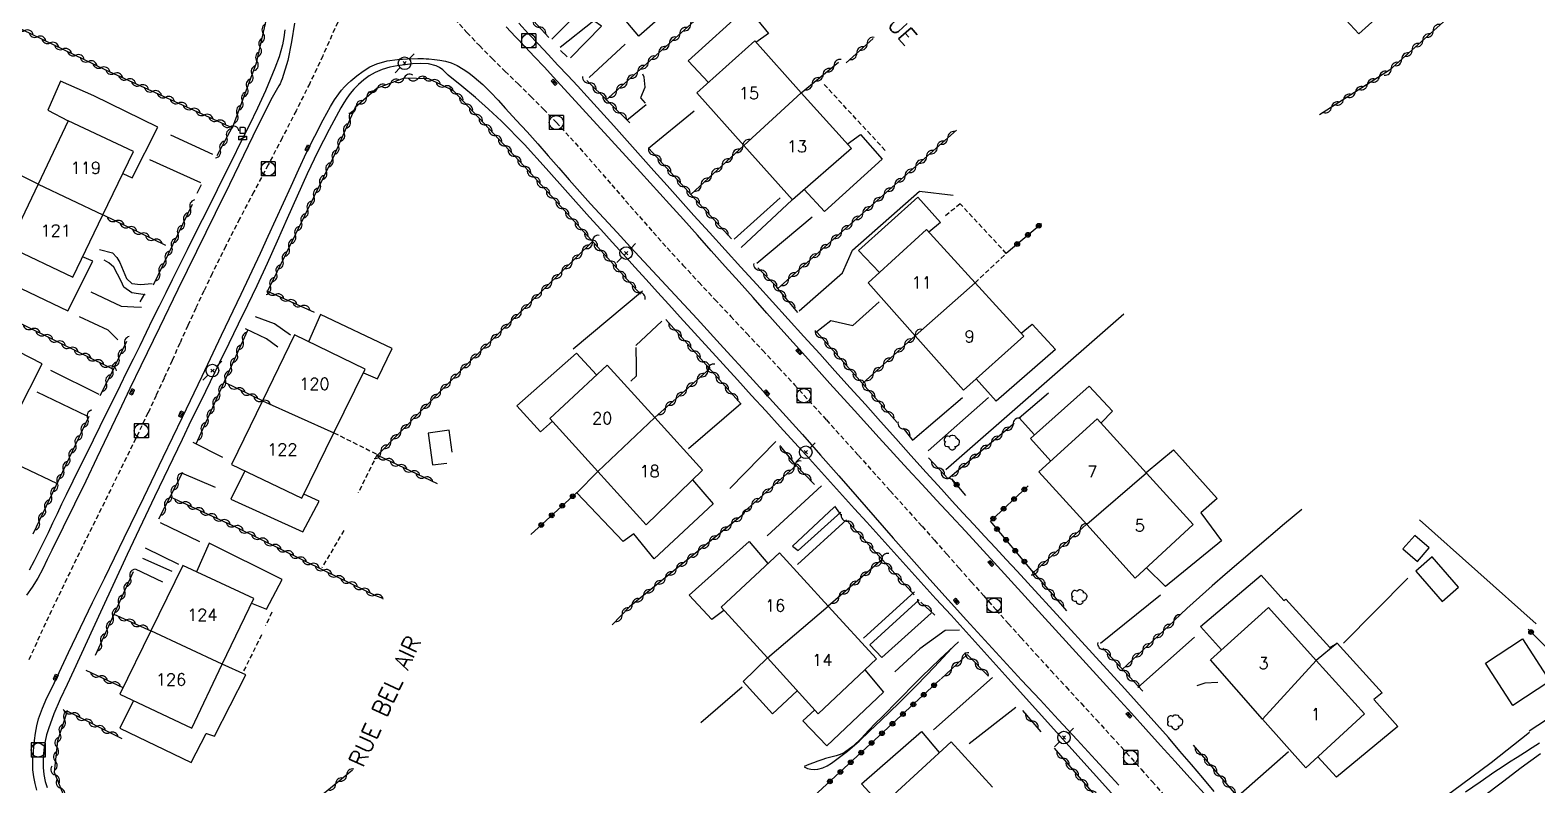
# Model space of a CAD drawing. Header units: millimetres. Extents: x 137000 to 138002, y 152999 to 154002.
# Drawn here: x 137345.2 to 137504.5, y 153716.9 to 153796.7 of the extents above; entities that cross this region are included whole.
import ezdxf
from ezdxf.enums import TextEntityAlignment as Align

# ---------------------------------------------------------------- set-up
doc = ezdxf.new("R2010")
doc.units = ezdxf.units.MM
doc.linetypes.add('DASHED', pattern=[0.75, 0.5, -0.25])
doc.layers.get('0').update_dxf_attribs({"linetype": 'CONTINUOUS'})
for name, color, linetype in [('W0001', 6, 'DASHED'), ('W0008', 7, 'CONTINUOUS'), ('W0014', 7, 'CONTINUOUS'), ('W0017', 7, 'CONTINUOUS'), ('W0101', 7, 'CONTINUOUS'), ('W0104', 1, 'CONTINUOUS'), ('W0112', 1, 'DASHED'), ('W0211', 2, 'CONTINUOUS'), ('W0214', 2, 'CONTINUOUS'), ('W0300', 7, 'CONTINUOUS'), ('W0310', 3, 'CONTINUOUS'), ('W0323', 7, 'CONTINUOUS'), ('W0401', 7, 'CONTINUOUS'), ('W0420', 7, 'CONTINUOUS'), ('W0438', 7, 'CONTINUOUS'), ('W0473', 7, 'CONTINUOUS'), ('W0989', 7, 'CONTINUOUS'), ('W0991', 7, 'CONTINUOUS'), ('W1102', 7, 'CONTINUOUS')]:
    doc.layers.add(name, color=color, linetype=linetype)
doc.styles.get("Standard").update_dxf_attribs({"font": 'romans.shx', "width": 0.85})

# ---------------------------------------------------------------- blocks, each defined once
blk = doc.blocks.new('T300')
for p, q in [((-0.8, 0.51), (-0.86, 0.34)), ((-0.86, 0.34), (-0.86, 0.17)), ((-0.86, 0.17), (-0.74, 0.06)), ((-0.69, 0.63), (-0.8, 0.51)), ((-0.8, -0.06), (-0.74, 0.06)), ((-0.74, 0.06), (-0.69, 0.11)), ((-0.57, 0.69), (-0.69, 0.63)), ((-0.46, 0.69), (-0.57, 0.69)), ((-0.29, 0.63), (-0.46, 0.69)), ((-0.29, 0.63), (-0.17, 0.74)), ((-0.23, 0.57), (-0.29, 0.63)), ((-0.17, 0.74), (-0.06, 0.8)), ((-0.06, 0.8), (0.06, 0.8)), ((0.06, 0.8), (0.23, 0.74)), ((0.23, 0.74), (0.34, 0.63)), ((0.34, 0.63), (0.4, 0.51)), ((0.46, 0.46), (0.34, 0.46)), ((0.4, 0.51), (0.4, 0.46)), ((0.57, 0.4), (0.46, 0.46)), ((0.57, 0.4), (0.69, 0.29)), ((0.69, 0.29), (0.74, 0.17)), ((0.74, 0.06), (0.69, -0.17)), ((0.74, 0.17), (0.74, 0.06)), ((-0.8, -0.17), (-0.8, -0.06)), ((-0.8, -0.23), (-0.8, -0.17)), ((-0.74, -0.34), (-0.8, -0.23)), ((-0.69, -0.4), (-0.74, -0.34)), ((-0.51, -0.46), (-0.69, -0.4)), ((-0.4, -0.46), (-0.51, -0.46)), ((-0.4, -0.46), (-0.34, -0.46)), ((-0.34, -0.46), (-0.34, -0.4)), ((-0.34, -0.51), (-0.34, -0.46)), ((-0.29, -0.63), (-0.34, -0.51)), ((-0.17, -0.74), (-0.29, -0.63)), ((-0.06, -0.8), (-0.17, -0.74)), ((0.06, -0.8), (-0.06, -0.8)), ((0.17, -0.74), (0.06, -0.8)), ((0.23, -0.69), (0.17, -0.74)), ((0.29, -0.46), (0.23, -0.46)), ((0.29, -0.63), (0.23, -0.69)), ((0.46, -0.4), (0.29, -0.46)), ((0.34, -0.51), (0.29, -0.63)), ((0.34, -0.51), (0.34, -0.46)), ((0.57, -0.34), (0.46, -0.4)), ((0.63, -0.29), (0.57, -0.34)), ((0.69, -0.17), (0.63, -0.29))]:
    blk.add_line(p, q)
blk = doc.blocks.new('T473')
for p, q in [((-0.166667, 0.166667), (0.166667, -0.166667)), ((-0.166667, -0.166667), (0.166667, 0.166667)), ((0.500001, 0.500001), (1.000002, 1.000002)), ((-1.000002, -1.000002), (-0.500001, -0.500001))]:
    blk.add_line(p, q)
blk.add_ellipse((0, 0), major_axis=(0.471405, 0.471405), ratio=1, start_param=5.4977871438, end_param=11.780972451)
blk = doc.blocks.new('T401')
for p, q in [((-0.3, 0.3), (0, 0.3)), ((-0.3, -0.25), (-0.3, 0.3)), ((-0.3, 0.15), (0, 0.15)), ((-0.3, 0), (0, 0)), ((0, 0.3), (0, -0.25)), ((-0.3, -0.15), (0, -0.15)), ((-0.3, -0.25), (-0.3, -0.3)), ((-0.3, -0.3), (0, -0.3)), ((0, -0.3), (0, -0.25))]:
    blk.add_line(p, q)
blk = doc.blocks.new('T420')
for p, q in [((0.75, 0.75), (-0.75, 0.75)), ((-0.75, 0.75), (-0.75, -0.75)), ((0.75, 0.75), (0.75, -0.75)), ((0.75, -0.75), (-0.75, -0.75))]:
    blk.add_line(p, q)
blk.add_ellipse((0, 0), major_axis=(-0.53, 0.53), ratio=1, start_param=3.926991, end_param=10.210176)
blk = doc.blocks.new('T438')
for p, q in [((-0.4, 0.2), (0.4, 0.2)), ((-0.4, -0.2), (-0.4, 0.2)), ((0.15, 1.1), (-0.3, 1.1)), ((-0.3, 1.1), (-0.3, 0.5)), ((-0.3, 0.5), (0.15, 0.5)), ((0.3, 0.65), (0.3, 0.95)), ((0.4, 0.2), (0.4, -0.2))]:
    blk.add_line(p, q)
at = {"flags": 128}
for points in [[(-0.4, -0.2), (0.4, 0.2)], [(0.4, -0.2), (-0.4, -0.2)]]:
    blk.add_lwpolyline(points, dxfattribs=at)
for centre, major_axis, start_param, end_param in [((0.15, 0.95), (0.106, -0.106), 0.785398, 2.356194), ((0.15, 0.65), (0.106, 0.106), 3.926991, 5.497787)]:
    blk.add_ellipse(centre, major_axis=major_axis, ratio=1, start_param=start_param, end_param=end_param)
blk = doc.blocks.new('t310o')
at = {"color": 0, "linetype": 'Continuous'}
for centre, start, end in [((-0.5, 0.38), 216.8699, 323.1304), ((0.5, -0.37), 36.8699, 143.1303)]:
    blk.add_arc(centre, 0.625, start, end, dxfattribs=at)
blk = doc.blocks.new('t323o')
at = {"color": 0, "linetype": 'Continuous'}
for radius in [0.25, 0.15]:
    blk.add_circle((0, 0), radius, dxfattribs=at)

msp = doc.modelspace()

# ---------------------------------------------------------------- linework, layer by layer
at = {"layer": 'W0001'}
for points in [[(137377.71, 153797.57), (137376.12, 153794.02), (137374.75, 153791.1), (137373.31, 153788.21), (137371.84, 153785.34), (137370.34, 153782.48), (137368.83, 153779.63), (137367.33, 153776.77), (137365.86, 153773.9), (137364.43, 153771), (137363.56, 153769.17), (137362.7, 153767.33), (137361.86, 153765.49), (137361.02, 153763.64), (137360.19, 153761.79), (137359.35, 153759.95), (137358.5, 153758.1), (137357.64, 153756.27), (137356.35, 153753.56), (137355.03, 153750.87), (137353.71, 153748.18), (137352.38, 153745.49), (137351.05, 153742.81), (137349.73, 153740.12), (137348.42, 153737.42), (137347.14, 153734.71), (137345.04, 153730.18)], [(137390.09, 153797.91), (137391.36, 153796.48), (137392.68, 153795.09), (137394.03, 153793.73), (137395.39, 153792.39), (137396.77, 153791.06), (137398.13, 153789.73), (137399.48, 153788.37), (137400.8, 153786.99), (137402.3, 153785.36), (137403.78, 153783.7), (137405.24, 153782.04), (137406.69, 153780.37), (137408.14, 153778.69), (137409.6, 153777.02), (137411.06, 153775.36), (137412.54, 153773.71), (137414.21, 153771.89), (137415.88, 153770.08), (137417.57, 153768.27), (137419.26, 153766.47), (137420.95, 153764.67), (137422.64, 153762.87), (137424.32, 153761.06), (137425.99, 153759.25), (137429.38, 153755.52), (137432.75, 153751.78), (137436.12, 153748.03), (137439.48, 153744.28), (137440.79, 153742.81), (137442.09, 153741.34), (137443.4, 153739.87), (137444.7, 153738.39), (137446.01, 153736.92), (137447.31, 153735.45), (137448.62, 153733.98), (137449.94, 153732.52), (137451.52, 153730.77), (137453.11, 153729.03), (137454.71, 153727.3), (137456.3, 153725.57), (137457.9, 153723.84), (137459.49, 153722.1), (137461.08, 153720.36), (137462.65, 153718.61), (137463.8, 153717.31), (137464.94, 153716)]]:
    msp.add_lwpolyline(points, dxfattribs=at)
at = {"layer": 'W0008'}
for points in [[(137373.12, 153797.47), (137372.83, 153795.48), (137372.42, 153793.52), (137371.83, 153791.59), (137371.73, 153791.33), (137371.61, 153791.07), (137371.48, 153790.83), (137371.34, 153790.58), (137371.2, 153790.34), (137371.05, 153790.11), (137370.91, 153789.86), (137370.78, 153789.62), (137369.24, 153786.56), (137367.74, 153783.49), (137366.25, 153780.41), (137364.76, 153777.33), (137362.79, 153773.32), (137360.82, 153769.3), (137358.86, 153765.28), (137356.9, 153761.26), (137355.72, 153758.83), (137354.55, 153756.39), (137353.39, 153753.94), (137352.23, 153751.5), (137351.06, 153749.06), (137349.88, 153746.62), (137348.69, 153744.2), (137347.49, 153741.77), (137347, 153740.78), (137346.52, 153739.77), (137346.01, 153738.78), (137345.41, 153737.83), (137344.79, 153737)], [(137469.35, 153715.99), (137467.8, 153717.69), (137466.25, 153719.4), (137464.71, 153721.11), (137463.16, 153722.82), (137461.62, 153724.52), (137460.07, 153726.23), (137456.84, 153729.79), (137453.6, 153733.35), (137450.36, 153736.91), (137447.12, 153740.46), (137445.6, 153742.11), (137444.08, 153743.75), (137442.55, 153745.4), (137441.02, 153747.04), (137439.5, 153748.69), (137437.97, 153750.33), (137436.45, 153751.98), (137434.94, 153753.64), (137432.33, 153756.51), (137429.74, 153759.39), (137427.15, 153762.27), (137424.57, 153765.16), (137423.09, 153766.81), (137421.62, 153768.46), (137420.15, 153770.11), (137418.67, 153771.76), (137417.2, 153773.4), (137415.73, 153775.05), (137414.25, 153776.7), (137412.77, 153778.34), (137409.71, 153781.71), (137406.65, 153785.07), (137403.58, 153788.42), (137400.51, 153791.77), (137399.52, 153792.84), (137398.52, 153793.9), (137397.52, 153794.95), (137396.52, 153796.01), (137395.53, 153797.07)], [(137353.08, 153738.82), (137355.14, 153743.06), (137357.2, 153747.31), (137359.25, 153751.57), (137361.29, 153755.82), (137363.36, 153760.16), (137365.43, 153764.49), (137367.49, 153768.83), (137369.54, 153773.17), (137370.36, 153774.94), (137371.17, 153776.71), (137371.97, 153778.48), (137372.77, 153780.25), (137373.58, 153782.02), (137374.41, 153783.78), (137375.27, 153785.53), (137376.17, 153787.26), (137376.55, 153787.96), (137376.94, 153788.66), (137377.36, 153789.35), (137377.82, 153790), (137378.11, 153790.37), (137378.42, 153790.73), (137378.75, 153791.07), (137379.1, 153791.38), (137379.74, 153791.9), (137380.39, 153792.4), (137381.1, 153792.84), (137381.85, 153793.18), (137382.92, 153793.48), (137384.01, 153793.63), (137385.1, 153793.7), (137386.19, 153793.74), (137386.48, 153793.74), (137386.77, 153793.73), (137387.05, 153793.71), (137387.34, 153793.68), (137387.93, 153793.62), (137388.52, 153793.55), (137389.11, 153793.45), (137389.69, 153793.27), (137390.35, 153792.98), (137390.98, 153792.61), (137391.58, 153792.2), (137392.15, 153791.76), (137393.04, 153791), (137393.86, 153790.17), (137394.66, 153789.31), (137395.45, 153788.46), (137396.59, 153787.22), (137397.73, 153785.97), (137398.85, 153784.71), (137399.96, 153783.44), (137401.07, 153782.16), (137402.18, 153780.89), (137403.3, 153779.63), (137404.43, 153778.37), (137405.83, 153776.84), (137407.24, 153775.32), (137408.65, 153773.8), (137410.06, 153772.28), (137411.48, 153770.77), (137412.89, 153769.25), (137414.3, 153767.73), (137415.71, 153766.21), (137418.5, 153763.16), (137421.29, 153760.1), (137424.06, 153757.04), (137426.83, 153753.97), (137428.76, 153751.79), (137430.69, 153749.6), (137432.61, 153747.41), (137434.53, 153745.22), (137436.44, 153743.03), (137438.37, 153740.84), (137440.3, 153738.66), (137442.24, 153736.49), (137444.17, 153734.36), (137446.11, 153732.24), (137448.06, 153730.13), (137450.01, 153728.03), (137451.97, 153725.93), (137453.92, 153723.82), (137455.87, 153721.71), (137457.82, 153719.6), (137460.29, 153716.92)], [(137345.88, 153716.38), (137345.71, 153717.09), (137345.58, 153717.8), (137345.49, 153718.52), (137345.47, 153718.82), (137345.47, 153719.11), (137345.47, 153719.4), (137345.48, 153719.7), (137345.5, 153719.99), (137345.53, 153720.28), (137345.55, 153720.57), (137345.58, 153720.86), (137345.66, 153721.63), (137345.76, 153722.4), (137345.89, 153723.17), (137346.08, 153723.93), (137346.48, 153725.06), (137346.97, 153726.16), (137347.5, 153727.23), (137348.01, 153728.31), (137349.25, 153730.95), (137350.5, 153733.58), (137351.78, 153736.21), (137353.08, 153738.82)], [(137504.86, 153720.21), (137502.84, 153718.74), (137500.84, 153717.24), (137498.86, 153715.71)]]:
    msp.add_lwpolyline(points, dxfattribs=at)
at = {"layer": 'W0014'}
for points in [[(137372.12, 153796.75), (137372.02, 153795.95), (137371.87, 153795.16), (137371.51, 153793.91), (137371.07, 153792.7), (137370.57, 153791.51), (137370.06, 153790.33), (137369.23, 153788.48), (137368.34, 153786.65), (137367.43, 153784.84), (137366.53, 153783.03), (137365.75, 153781.44), (137364.96, 153779.86), (137364.17, 153778.27), (137363.38, 153776.69), (137362.58, 153775.1), (137361.79, 153773.52), (137361, 153771.94), (137360.21, 153770.35), (137359.52, 153768.95), (137358.83, 153767.56), (137358.14, 153766.16), (137357.46, 153764.76), (137356.77, 153763.36), (137356.08, 153761.96), (137355.39, 153760.56), (137354.7, 153759.17), (137353.99, 153757.72), (137353.27, 153756.28), (137352.56, 153754.83), (137351.84, 153753.39), (137351.13, 153751.95), (137350.42, 153750.5), (137349.7, 153749.06), (137348.99, 153747.61), (137348.51, 153746.61), (137348.03, 153745.61), (137347.56, 153744.61), (137347.08, 153743.6), (137346.6, 153742.6), (137346.11, 153741.61), (137345.61, 153740.62), (137345.09, 153739.64)], [(137470.37, 153716.26), (137469.16, 153717.68), (137467.96, 153719.1), (137466.75, 153720.52), (137465.54, 153721.94), (137464.3, 153723.33), (137460.91, 153727.09), (137457.51, 153730.84), (137454.09, 153734.57), (137450.67, 153738.3), (137449.53, 153739.54), (137448.39, 153740.77), (137447.24, 153742.01), (137446.1, 153743.24), (137444.95, 153744.48), (137443.81, 153745.71), (137442.67, 153746.95), (137441.53, 153748.19), (137439.91, 153749.97), (137438.3, 153751.76), (137436.7, 153753.55), (137435.09, 153755.35), (137433.49, 153757.14), (137431.88, 153758.93), (137430.28, 153760.72), (137428.67, 153762.51), (137427, 153764.34), (137425.34, 153766.17), (137423.67, 153768), (137422, 153769.83), (137420.33, 153771.66), (137418.66, 153773.49), (137417, 153775.32), (137415.34, 153777.15), (137413.93, 153778.72), (137412.52, 153780.3), (137411.12, 153781.87), (137409.72, 153783.45), (137408.31, 153785.02), (137406.91, 153786.6), (137405.5, 153788.16), (137404.08, 153789.73), (137403.05, 153790.84), (137402.03, 153791.94), (137400.99, 153793.04), (137399.96, 153794.14), (137398.92, 153795.24), (137397.89, 153796.34), (137396.86, 153797.45)], [(137460.47, 153715.01), (137457.59, 153718.23), (137454.7, 153721.44), (137451.81, 153724.64), (137448.91, 153727.85), (137447.32, 153729.61), (137445.73, 153731.36), (137444.14, 153733.12), (137442.55, 153734.87), (137440.95, 153736.62), (137439.36, 153738.38), (137437.77, 153740.13), (137436.18, 153741.89), (137434.91, 153743.3), (137433.63, 153744.7), (137432.36, 153746.11), (137431.09, 153747.52), (137429.82, 153748.93), (137428.55, 153750.34), (137427.28, 153751.75), (137426, 153753.15), (137424.49, 153754.81), (137422.98, 153756.47), (137421.47, 153758.12), (137419.96, 153759.78), (137418.45, 153761.43), (137416.94, 153763.09), (137415.43, 153764.74), (137413.92, 153766.4), (137412.72, 153767.72), (137411.52, 153769.04), (137410.33, 153770.36), (137409.13, 153771.68), (137407.93, 153773), (137406.74, 153774.32), (137405.54, 153775.64), (137404.34, 153776.96), (137402.04, 153779.52), (137399.76, 153782.1), (137397.44, 153784.65), (137395.02, 153787.11), (137393.66, 153788.38), (137392.26, 153789.61), (137390.83, 153790.8), (137389.39, 153791.98), (137389.1, 153792.25), (137388.81, 153792.53), (137388.48, 153792.79), (137388.11, 153792.97), (137387.29, 153793.17), (137386.44, 153793.21), (137385.61, 153793.15), (137384.8, 153793.06), (137384, 153792.95), (137383.2, 153792.8), (137382.42, 153792.57), (137381.66, 153792.26), (137381.04, 153791.9), (137380.45, 153791.48), (137379.91, 153791), (137379.41, 153790.49), (137379.01, 153790.03), (137378.67, 153789.54), (137378.35, 153789.03), (137378.04, 153788.51), (137376.79, 153786.23), (137375.61, 153783.9), (137374.49, 153781.55), (137373.42, 153779.18), (137372.37, 153776.8), (137371.32, 153774.42), (137370.26, 153772.05), (137369.15, 153769.7), (137368.17, 153767.66), (137367.19, 153765.63), (137366.19, 153763.6), (137365.2, 153761.58), (137364.21, 153759.55), (137363.22, 153757.52), (137362.23, 153755.49), (137361.25, 153753.45), (137358.35, 153747.38), (137355.46, 153741.3), (137352.61, 153735.2), (137349.81, 153729.08), (137349.1, 153727.55), (137348.37, 153726.01), (137347.69, 153724.46), (137347.12, 153722.86), (137346.93, 153722.23), (137346.78, 153721.58), (137346.66, 153720.92), (137346.59, 153720.26), (137346.56, 153719.52), (137346.57, 153718.78), (137346.64, 153718.03), (137346.78, 153717.3), (137346.99, 153716.67)], [(137504.77, 153721.36), (137503.98, 153720.86), (137503.19, 153720.35), (137502.4, 153719.85), (137501.61, 153719.34), (137500.83, 153718.83), (137500.05, 153718.31), (137498.49, 153717.24), (137496.95, 153716.16)]]:
    msp.add_lwpolyline(points, dxfattribs=at)
at = {"layer": 'W0017'}
for points in [[(137400.36, 153795.78), (137404.03, 153799.52)], [(137402.3, 153793.79), (137405.61, 153797.14), (137404.8, 153797.73), (137401.24, 153794.89)], [(137408.09, 153795.26), (137404.28, 153791.72)], [(137409.74, 153789.61), (137410.2, 153790.71), (137410.11, 153791.76), (137409.95, 153792.08)], [(137408.27, 153787.21), (137410.31, 153788.88)], [(137410.26, 153789), (137409.74, 153789.58)], [(137410.58, 153784.26), (137415.39, 153788.2)], [(137364.52, 153783.57), (137360.08, 153785.62)], [(137363.22, 153780.58), (137357.86, 153783.03)], [(137419.61, 153774.64), (137424.47, 153779.01)], [(137426.49, 153767.04), (137431.08, 153771.09), (137432.14, 153773.46), (137439.2, 153779.71), (137442.79, 153779.27)], [(137425.77, 153778.78), (137420.37, 153773.76)], [(137422.01, 153772.11), (137427.87, 153777)], [(137352.51, 153773.53), (137353.88, 153773.2), (137354.34, 153772.68), (137354.66, 153772.15), (137355.39, 153770.49), (137355.94, 153769.94), (137356.86, 153769.84), (137358.08, 153769.95)], [(137357.35, 153768.74), (137355.95, 153768.96), (137355.11, 153769.55), (137354.8, 153770.2), (137354.03, 153771.69), (137353.51, 153772.12), (137353.03, 153772.4)], [(137351.61, 153769.07), (137354.82, 153767.54), (137356.15, 153767.48), (137356.95, 153767.43)], [(137409.93, 153769.12), (137402.61, 153763)], [(137428.21, 153764.77), (137429.83, 153766.02), (137432.18, 153765.49), (137434.95, 153768)], [(137354.45, 153763.99), (137353.44, 153765.02), (137350.39, 153766.44)], [(137372.72, 153764.47), (137371.03, 153765.7), (137369.02, 153766.43)], [(137371.39, 153763.21), (137370.19, 153764.08), (137367.96, 153765.14)], [(137411.98, 153765.96), (137409.22, 153763.39)], [(137409.21, 153763.18), (137409.26, 153761.24), (137409.26, 153760.15), (137408.71, 153759.63)], [(137352.47, 153758.2), (137347.37, 153760.75)], [(137351.22, 153755.92), (137345.93, 153758.47)], [(137420.33, 153757.24), (137414.81, 153752.46)], [(137438.46, 153753.39), (137443.76, 153757.91)], [(137446.51, 153757.9), (137440.14, 153752.27)], [(137348.02, 153748.8), (137340.85, 153752.19)], [(137365.56, 153751.56), (137362.44, 153753.15)], [(137424.04, 153753.26), (137419.17, 153748.29)], [(137364.79, 153748.38), (137361.23, 153749.88)], [(137428.85, 153748.57), (137423.11, 153743.28)], [(137430.2, 153746.31), (137425.8, 153742.18), (137426.38, 153741.72), (137430.91, 153745.77)], [(137358.94, 153744.68), (137363.09, 153742.68)], [(137431.51, 153744.96), (137426.3, 153740.23)], [(137357.07, 153740.92), (137360.18, 153739.52)], [(137360.91, 153740.24), (137357.39, 153741.97)], [(137359.23, 153738.38), (137356.33, 153739.74)], [(137438.7, 153737.35), (137433.31, 153732.44)], [(137439.18, 153736.49), (137433.96, 153731.74), (137435.22, 153730.41), (137440.46, 153735.11)], [(137464.7, 153736.99), (137458.36, 153731.9)], [(137443.43, 153733.31), (137441.92, 153733.27), (137439.26, 153731.33), (137436.6, 153728.91)], [(137462.31, 153727.24), (137468.3, 153732.55)], [(137446.92, 153728.28), (137440.68, 153722.78)], [(137470.74, 153727.76), (137469.38, 153727.71), (137468.53, 153727.43)], [(137449.41, 153725.11), (137444.45, 153721.3)], [(137472.9, 153715.8), (137478.22, 153720.46)]]:
    msp.add_lwpolyline(points, dxfattribs=at)
at = {"layer": 'W0101'}
for points in [[(137420.63, 153784.55), (137415.66, 153790.11), (137421.79, 153795.59), (137426.72, 153790.1)], [(137426.72, 153790.1), (137432.02, 153784.2), (137425.78, 153778.78)], [(137352.89, 153777.22), (137356.12, 153783.89), (137349.21, 153787.13), (137346.03, 153780.45)], [(137425.78, 153778.78), (137420.63, 153784.55)], [(137346.03, 153780.45), (137342.9, 153773.87), (137349.69, 153770.63)], [(137349.69, 153770.63), (137352.89, 153777.22)], [(137438.76, 153764.43), (137433.8, 153770.02), (137439.95, 153775.67), (137445.09, 153770.03)], [(137445.09, 153770.03), (137450.24, 153764.39), (137443.87, 153758.67)], [(137373.12, 153764.52), (137369.75, 153757.54)], [(137377.31, 153754.17), (137380.62, 153760.88), (137373.12, 153764.52)], [(137443.87, 153758.67), (137438.76, 153764.43)], [(137411.23, 153755.77), (137406.19, 153761.33), (137400.14, 153755.68), (137405.2, 153750.08)], [(137369.75, 153757.54), (137366.49, 153750.81), (137373.91, 153747.27), (137377.31, 153754.17)], [(137416.27, 153750.21), (137411.23, 153755.77)], [(137456.89, 153744.47), (137451.84, 153750.02), (137458.01, 153755.65), (137463.23, 153749.91)], [(137410.31, 153744.42), (137416.27, 153750.21)], [(137405.2, 153750.08), (137410.31, 153744.42)], [(137463.23, 153749.91), (137468.16, 153744.48)], [(137462.03, 153738.81), (137456.89, 153744.47)], [(137468.16, 153744.48), (137462.03, 153738.81)], [(137429.56, 153735.83), (137424.41, 153741.46), (137418.23, 153735.74), (137423.13, 153730.36)], [(137361.32, 153740.15), (137357.94, 153733.22)], [(137365.5, 153729.69), (137368.83, 153736.65), (137361.32, 153740.15)], [(137434.66, 153730.26), (137429.56, 153735.83)], [(137475.49, 153723.9), (137469.97, 153730.16), (137476.1, 153735.71)], [(137481.16, 153730.1), (137476.1, 153735.71)], [(137357.94, 153733.22), (137354.68, 153726.52), (137362.27, 153722.94), (137365.5, 153729.69)], [(137423.13, 153730.36), (137428.51, 153724.46), (137434.66, 153730.26)], [(137486.27, 153724.44), (137481.16, 153730.1)], [(137486.27, 153724.44), (137480.05, 153718.74), (137475.49, 153723.9)], [(137446.93, 153716.71), (137442.56, 153721.5), (137436.44, 153715.87), (137441.39, 153710.37)]]:
    msp.add_lwpolyline(points, dxfattribs=at)
at = {"layer": 'W0104'}
for points in [[(137397.34, 153809.84), (137395.06, 153812.11), (137401.33, 153817.65), (137403.8, 153815.14), (137403.83, 153815.17), (137408.8, 153809.95), (137408.88, 153809.92), (137413.59, 153804.63), (137413.38, 153804.47), (137413.4, 153804.44), (137415.84, 153801.67), (137409.53, 153796.08), (137407.44, 153798.61)], [(137489.63, 153804.44), (137491.81, 153801.87), (137485.68, 153796.35), (137483.36, 153798.82), (137482.22, 153797.98), (137472.57, 153808.61), (137473.46, 153809.64), (137471.05, 153812.18), (137476.97, 153817.38), (137479.19, 153815.33)], [(137416.89, 153791.21), (137414.74, 153793.5), (137420.99, 153799.12), (137423.25, 153796.37), (137421.92, 153795.44)], [(137355, 153781.57), (137355.99, 153781.11), (137358.7, 153786.46), (137351.93, 153789.77), (137348.4, 153791.32), (137347.06, 153788.27), (137349.21, 153787.13)], [(137431.58, 153784.68), (137432.99, 153785.71), (137435.28, 153783.08), (137429.18, 153777.57), (137427.03, 153779.87)], [(137346.03, 153780.45), (137343.44, 153781.74), (137340.29, 153775.2), (137342.95, 153773.98)], [(137435, 153771.12), (137432.78, 153773.43), (137439.05, 153779.07), (137441.42, 153776.4), (137440.21, 153775.38)], [(137344.03, 153773.33), (137342.63, 153770.2), (137349.17, 153767.05), (137351.8, 153772.29), (137350.73, 153772.77)], [(137380.43, 153760.5), (137381.93, 153759.87), (137383.45, 153763.09), (137375.89, 153766.68), (137374.62, 153763.79)], [(137342.98, 153756.61), (137343.83, 153756.25), (137346.47, 153761.45), (137340.03, 153764.74), (137338.52, 153761.63)], [(137449.98, 153764.68), (137451.12, 153765.66), (137453.58, 153762.98), (137447.32, 153757.49), (137445.2, 153759.87)], [(137400.4, 153755.39), (137399.15, 153754.25), (137396.63, 153757), (137402.95, 153762.57), (137405.08, 153760.29)], [(137451.39, 153753.95), (137449.75, 153755.74), (137452.85, 153758.4)], [(137453.11, 153751.18), (137450.96, 153753.56), (137457.15, 153759.09), (137459.61, 153756.45), (137458.42, 153755.2)], [(137389.79, 153752.11), (137389.49, 153754.43), (137387.28, 153754.14), (137387.72, 153750.76), (137389.24, 153750.96)], [(137463.17, 153749.97), (137466.07, 153752.36), (137470.7, 153747.22), (137468.97, 153745.69), (137471.13, 153742.75), (137465.22, 153737.92), (137463.2, 153739.9)], [(137367.87, 153750.15), (137366.39, 153747.16), (137374.01, 153743.71), (137375.73, 153746.95), (137374.11, 153747.66)], [(137415.22, 153749.19), (137417.39, 153746.67), (137411.18, 153740.85), (137409.01, 153743.48), (137407.9, 153742.67), (137402.97, 153747.82), (137405.2, 153750.08)], [(137368.58, 153736.14), (137370.17, 153735.52), (137371.82, 153738.67), (137364.12, 153742.48), (137362.77, 153739.48)], [(137418.54, 153735.39), (137417.25, 153734.42), (137414.88, 153737.01), (137421.19, 153742.67), (137423.19, 153740.34)], [(137471.15, 153731.23), (137468.92, 153733.68), (137475.33, 153739.1), (137477.72, 153736.42), (137477.72, 153736.45), (137477.93, 153736.56), (137482.59, 153731.47), (137483.39, 153731.92), (137488.13, 153726.67), (137487.25, 153725.96), (137487.28, 153725.93), (137489.79, 153723.13), (137483.29, 153717.76), (137481.33, 153719.91)], [(137483.39, 153731.92), (137481.16, 153730.1)], [(137356.1, 153725.85), (137354.67, 153722.94), (137362.23, 153719.31), (137363.81, 153722.38), (137363.84, 153722.38), (137364.69, 153722.11), (137368, 153728.58), (137365.5, 153729.69)], [(137426.28, 153726.9), (137423.66, 153724.47), (137420.57, 153727.87), (137423.13, 153730.36)], [(137433.43, 153729.1), (137435.41, 153726.75), (137429.42, 153721.08), (137426.88, 153723.72), (137428.14, 153724.87)], [(137436.69, 153715.6), (137435.5, 153714.4), (137433.07, 153717.05), (137439.42, 153722.58), (137441.31, 153720.36)]]:
    msp.add_lwpolyline(points, dxfattribs=at)
for points in [[(137493.11, 153742), (137491.59, 153743.32), (137490.33, 153741.88), (137491.85, 153740.56)], [(137496.19, 153737.84), (137493.41, 153741.04), (137491.68, 153739.53), (137494.46, 153736.33)], [(137505.87, 153727.9), (137501.96, 153725.35), (137499.04, 153729.82), (137502.95, 153732.38), (137505.87, 153727.9)]]:
    msp.add_lwpolyline(points, close=True, dxfattribs=at)
at = {"layer": 'W0112'}
for points in [[(137435.59, 153784.02), (137429.07, 153791.06)], [(137445.09, 153770.03), (137448.39, 153773.13), (137443.52, 153778.36), (137441.92, 153777.08)], [(137377.31, 153754.17), (137381.88, 153751.88), (137379.87, 153747.82)], [(137378.36, 153743.85), (137376.03, 153739.9)], [(137370.73, 153735.19), (137370.08, 153733.78)], [(137369.66, 153732.79), (137367.71, 153728.9)]]:
    msp.add_lwpolyline(points, dxfattribs=at)
at = {"layer": 'W0211'}
msp.add_lwpolyline([(137443.35, 153732.06), (137442.35, 153731.15), (137441.37, 153730.24), (137440.4, 153729.31), (137439.43, 153728.38), (137438.82, 153727.78), (137438.22, 153727.17), (137437.62, 153726.55), (137437.02, 153725.94), (137436.42, 153725.32), (137435.82, 153724.71), (137435.22, 153724.1), (137434.61, 153723.5), (137433.82, 153722.68), (137433.05, 153721.84), (137432.21, 153721.03), (137431.27, 153720.36), (137431, 153720.22), (137430.71, 153720.11), (137430.42, 153720.02), (137430.13, 153719.94), (137429.84, 153719.87), (137429.55, 153719.8), (137429.26, 153719.73), (137428.98, 153719.64), (137428.48, 153719.46), (137428, 153719.28), (137427.51, 153719.1), (137427.03, 153718.9)], dxfattribs=at)
at = {"layer": 'W0214'}
msp.add_lwpolyline([(137427.03, 153718.84), (137427.37, 153718.69), (137427.72, 153718.6), (137428.09, 153718.57), (137428.46, 153718.6), (137428.98, 153718.73), (137429.46, 153718.97), (137429.9, 153719.25), (137430.33, 153719.54), (137431.61, 153720.5), (137432.82, 153721.56), (137433.98, 153722.66), (137435.13, 153723.76), (137437.05, 153725.61), (137438.94, 153727.49), (137440.79, 153729.41), (137442.6, 153731.36)], dxfattribs=at)
at = {"layer": 'W0300'}
for points in [[(137460.82, 153766.72), (137441.99, 153750.24)], [(137479.62, 153746.04), (137477.8, 153744.53), (137474.66, 153741.87), (137471.54, 153739.18), (137470.17, 153737.99), (137468.82, 153736.79), (137467.49, 153735.58), (137466.16, 153734.35)], [(137504.4, 153733.98), (137492.06, 153744.96)], [(137484.03, 153731.93), (137490.85, 153738.78)], [(137420.46, 153727.26), (137416.08, 153723.5)], [(137477.08, 153711.07), (137477.89, 153710.43), (137478.77, 153709.91), (137479.72, 153709.5), (137480.71, 153709.23), (137481.83, 153709.07), (137482.96, 153709.07), (137484.07, 153709.21), (137485.17, 153709.46), (137485.68, 153709.66), (137486.16, 153709.93), (137486.62, 153710.23), (137487.07, 153710.52), (137491.35, 153713.33), (137495.55, 153716.27), (137499.67, 153719.32), (137503.69, 153722.5)]]:
    msp.add_lwpolyline(points, dxfattribs=at)
at = {"layer": 'W0310'}
for points in [[(137498.13, 153808.01), (137501.58, 153804.26), (137494.92, 153797.9), (137488.92, 153792.51), (137481.51, 153787.77)], [(137366.57, 153786.41), (137369.13, 153793.27), (137370.65, 153799.9), (137370.86, 153804.05), (137370.66, 153806.86)], [(137406.07, 153789.31), (137421.03, 153802.75), (137424.8, 153806.33)], [(137400.04, 153795.94), (137394.04, 153802.52)], [(137343.26, 153797.33), (137353.1, 153792.58), (137353.16, 153792.55), (137366.57, 153786.41), (137366.54, 153786.47), (137364.92, 153783.43)], [(137431.46, 153793.28), (137434.33, 153795.86)], [(137401.96, 153793.91), (137401.27, 153794.58)], [(137426.72, 153790.1), (137430.64, 153793.36)], [(137409.71, 153768.81), (137397.44, 153782.31), (137389.96, 153790.33), (137387.33, 153791.59), (137384.73, 153791.64), (137381.88, 153790.58), (137379.55, 153788.56), (137377.18, 153783.21), (137370.3, 153769.14), (137375.22, 153766.93)], [(137408.6, 153786.94), (137404.05, 153791.4)], [(137424.24, 153769.4), (137443.14, 153786.16)], [(137419.33, 153774.66), (137410.6, 153784.23)], [(137415.04, 153779.37), (137420.63, 153784.55)], [(137363.26, 153780.36), (137362.81, 153779.45)], [(137362.32, 153778.29), (137358.2, 153769.78)], [(137359.53, 153773.95), (137352.89, 153777.22)], [(137404.66, 153774.37), (137391.27, 153761.3), (137381.9, 153751.79), (137388.21, 153748.79)], [(137426.36, 153766.88), (137424.24, 153769.4), (137424.09, 153769.62), (137422.14, 153771.61)], [(137357.29, 153768.87), (137356.78, 153768)], [(137341.3, 153767.11), (137353.98, 153760.89)], [(137420.35, 153757.18), (137412.4, 153766.14)], [(137368.18, 153764.99), (137362.7, 153752.96)], [(137436.85, 153755.26), (137428.39, 153764.77)], [(137355.38, 153763.8), (137354.09, 153761.17), (137354.09, 153761.11), (137352.55, 153758.07)], [(137433.2, 153759.36), (137438.75, 153764.43)], [(137417.02, 153760.93), (137411.23, 153755.77)], [(137369.74, 153757.54), (137365.69, 153759.52)], [(137351.38, 153755.88), (137345.49, 153743.45)], [(137449.22, 153755.15), (137442.23, 153749.31), (137440.15, 153751.51)], [(137438.51, 153753.38), (137437.51, 153754.65)], [(137428.11, 153748.71), (137426.18, 153750.7), (137424.57, 153752.72)], [(137426.18, 153750.7), (137420.75, 153745.89), (137420.62, 153745.55), (137408.55, 153735.77), (137406.73, 153733.87)], [(137361.28, 153749.97), (137358.77, 153745.02)], [(137359.98, 153747.41), (137366.97, 153744.2), (137376.35, 153739.57), (137381.71, 153736.95), (137382.43, 153736.68)], [(137430.98, 153745.43), (137430.28, 153746.42)], [(137438.64, 153737.02), (137431.58, 153744.85)], [(137456.87, 153744.49), (137451.28, 153739.41), (137454.77, 153735.35)], [(137435.26, 153740.77), (137429.56, 153735.83)], [(137356.08, 153739.47), (137352.07, 153730.63)], [(137439.34, 153736.27), (137440.83, 153734.87)], [(137354.05, 153734.99), (137357.94, 153733.22)], [(137466.15, 153734.3), (137460.61, 153729.12)], [(137462.81, 153726.84), (137458.6, 153731.4)], [(137446.51, 153728.42), (137444.26, 153730.74), (137441.5, 153728.16)], [(137355.02, 153727.21), (137351.12, 153729.05)], [(137354.92, 153721.8), (137349.12, 153724.75), (137348.07, 153721.59), (137347.72, 153718.29), (137349.83, 153713.07), (137354.15, 153708.8), (137362.34, 153699.2)], [(137452.08, 153722.55), (137450.15, 153724.79)], [(137458.32, 153715.21), (137453.48, 153720.81)], [(137468.15, 153721.16), (137472.92, 153715.6)], [(137379.27, 153718.51), (137375.77, 153715.65), (137369.44, 153709.89), (137360.49, 153702.3)]]:
    msp.add_lwpolyline(points, dxfattribs=at)
at = {"layer": 'W0323'}
for points in [[(137448.39, 153773.16), (137452.12, 153776.29)], [(137444.11, 153747.52), (137442.65, 153749.29)], [(137451.27, 153739.41), (137446.71, 153744.82), (137450.72, 153748.57)], [(137402.97, 153747.85), (137398.13, 153743.41)], [(137503.67, 153722.66), (137510.1, 153726.85), (137503.58, 153733.39)], [(137441.44, 153728.11), (137428.48, 153716.14), (137425.28, 153713.3)]]:
    msp.add_lwpolyline(points, dxfattribs=at)
at = {"layer": 'W1102'}
for points in [[(137420.63, 153784.55), (137426.72, 153790.1)], [(137346.03, 153780.45), (137352.89, 153777.22)], [(137438.76, 153764.43), (137445.09, 153770.03)], [(137369.75, 153757.54), (137377.31, 153754.17)], [(137411.23, 153755.77), (137405.2, 153750.08)], [(137463.23, 153749.91), (137456.89, 153744.47)], [(137423.13, 153730.36), (137429.56, 153735.83)], [(137365.5, 153729.69), (137357.94, 153733.22)], [(137475.49, 153723.9), (137481.16, 153730.1)]]:
    msp.add_lwpolyline(points, dxfattribs=at)

# ---------------------------------------------------------------- block references
at = {"layer": 'W0300'}
for p in [(137442.68, 153753.13), (137456.15, 153736.8), (137466.28, 153723.56)]:
    msp.add_blockref('T300', p, dxfattribs=at)
at = {"layer": 'W0310'}
for p, rotation in [((137399.03, 153797.05), 132.3887649413169), ((137415, 153797.33), 41.9584105392019), ((137344.61, 153796.68), 334.2567866912372), ((137345.96, 153796.03), 334.2567866912372), ((137369.84, 153796.37), 77.12100701218318), ((137413.88, 153796.33), 41.9584105392019), ((137492.42, 153795.66), 221.9175879199899), ((137493.53, 153796.66), 221.9175879199899), ((137347.31, 153795.38), 334.2567866912372), ((137348.66, 153794.72), 334.2567866912372), ((137369.51, 153794.91), 77.12100701218318), ((137411.65, 153794.32), 41.9584105392019), ((137412.77, 153795.33), 41.9584105392019), ((137432.58, 153794.29), 42.0225090734103), ((137433.69, 153795.29), 42.0225090734103), ((137491.3, 153794.65), 221.9175879199899), ((137350.01, 153794.07), 334.2567866912372), ((137351.36, 153793.42), 334.2567866912372), ((137352.71, 153792.77), 334.2567866912372), ((137369.17, 153793.44), 77.12100701218318), ((137409.42, 153792.32), 41.9584105392019), ((137410.53, 153793.32), 41.9584105392019), ((137430.18, 153792.97), 39.71357824883535), ((137489.07, 153792.65), 221.9175879199899), ((137490.19, 153793.65), 221.9175879199899), ((137354.07, 153792.13), 335.403357984551), ((137355.44, 153791.51), 335.403357984551), ((137368.14, 153790.63), 69.51902470504706), ((137368.67, 153792.03), 69.51902470504706), ((137383.3, 153791.11), 200.3734140279929), ((137384.71, 153791.63), 200.3734140279929), ((137386.2, 153791.61), 179.0076781072369), ((137387.67, 153791.43), 154.324207938386), ((137404.32, 153791.14), 135.5974714950274), ((137408.3, 153791.31), 41.9584105392019), ((137427.87, 153791.06), 39.71357824883535), ((137429.03, 153792.02), 39.71357824883535), ((137486.56, 153791), 212.6359882379634), ((137487.83, 153791.81), 212.6359882379634), ((137356.8, 153790.88), 335.403357984551), ((137358.16, 153790.26), 335.403357984551), ((137359.53, 153789.64), 335.403357984551), ((137367.62, 153789.22), 69.51902470504706), ((137380.76, 153789.61), 220.9621351537263), ((137381.89, 153790.58), 200.3734140279929), ((137389.02, 153790.78), 154.324207938386), ((137390.27, 153790), 133.0103119515735), ((137405.39, 153790.09), 135.5974714950274), ((137407.19, 153790.31), 41.9584105392019), ((137484.04, 153789.39), 212.6359882379634), ((137485.3, 153790.2), 212.6359882379634), ((137360.89, 153789.01), 335.403357984551), ((137362.26, 153788.39), 335.403357984551), ((137363.62, 153787.76), 335.403357984551), ((137367.09, 153787.82), 69.51902470504706), ((137379.63, 153788.62), 220.9621351537263), ((137391.29, 153788.9), 133.0103119515735), ((137392.32, 153787.8), 133.0103119515735), ((137406.46, 153789.04), 135.5974714950274), ((137407.53, 153787.99), 135.5974714950274), ((137482.77, 153788.58), 212.6359882379634), ((137364.98, 153787.14), 335.403357984551), ((137366.35, 153786.51), 335.403357984551), ((137378.38, 153785.91), 246.1300053034666), ((137378.98, 153787.28), 246.1300053034666), ((137393.34, 153786.71), 133.0103119515735), ((137365.98, 153785.42), 241.7994332272484), ((137377.77, 153784.53), 246.1300053034666), ((137394.36, 153785.61), 133.0103119515735), ((137395.39, 153784.51), 133.0103119515735), ((137420.54, 153784.47), 42.85805647451694), ((137442.2, 153785.33), 41.57305391974261), ((137365.27, 153784.1), 241.7994332272484), ((137377.16, 153783.16), 243.937229119746), ((137396.41, 153783.42), 133.0103119515735), ((137411.24, 153783.53), 132.3724480655644), ((137419.44, 153783.45), 42.85805647451694), ((137439.96, 153783.34), 41.57305391974261), ((137441.08, 153784.33), 41.57305391974261), ((137376.5, 153781.82), 243.937229119746), ((137397.43, 153782.32), 133.0103119515735), ((137398.44, 153781.21), 132.268616806331), ((137412.25, 153782.42), 132.3724480655644), ((137413.27, 153781.31), 132.3724480655644), ((137417.24, 153781.41), 42.85805647451694), ((137418.34, 153782.43), 42.85805647451694), ((137437.71, 153781.35), 41.57305391974261), ((137438.83, 153782.34), 41.57305391974261), ((137375.84, 153780.47), 243.937229119746), ((137399.45, 153780.1), 132.268616806331), ((137414.28, 153780.2), 132.3724480655644), ((137416.14, 153780.39), 42.85805647451694), ((137436.59, 153780.35), 41.57305391974261), ((137362.12, 153777.88), 244.1851626792836), ((137375.18, 153779.12), 243.937229119746), ((137400.46, 153778.99), 132.268616806331), ((137415.29, 153779.09), 132.3724480655644), ((137416.3, 153777.99), 132.3724480655644), ((137434.34, 153778.36), 41.57305391974261), ((137435.47, 153779.36), 41.57305391974261), ((137361.46, 153776.53), 244.1851626792836), ((137373.87, 153776.43), 243.937229119746), ((137374.52, 153777.77), 243.937229119746), ((137401.47, 153777.88), 132.268616806331), ((137402.48, 153776.77), 132.268616806331), ((137417.31, 153776.88), 132.3724480655644), ((137433.22, 153777.37), 41.57305391974261), ((137354.23, 153776.56), 153.8223570281195), ((137355.58, 153775.9), 153.8223570281195), ((137356.92, 153775.23), 153.8223570281195), ((137360.81, 153775.18), 244.1851626792836), ((137373.21, 153775.08), 243.937229119746), ((137403.49, 153775.66), 132.268616806331), ((137418.32, 153775.77), 132.3724480655644), ((137430.98, 153775.38), 41.57305391974261), ((137432.1, 153776.37), 41.57305391974261), ((137358.27, 153774.57), 153.8223570281195), ((137360.16, 153773.83), 244.1851626792836), ((137372.55, 153773.73), 243.937229119746), ((137403.55, 153773.29), 224.3179653803865), ((137404.5, 153774.55), 132.268616806331), ((137404.63, 153774.34), 224.3179653803865), ((137405.5, 153773.44), 132.268616806331), ((137428.73, 153773.38), 41.57305391974261), ((137429.86, 153774.38), 41.57305391974261), ((137359.5, 153772.48), 244.1851626792836), ((137371.89, 153772.38), 243.937229119746), ((137402.48, 153772.24), 224.3179653803865), ((137406.51, 153772.33), 132.268616806331), ((137427.61, 153772.39), 41.57305391974261), ((137358.85, 153771.13), 244.1851626792836), ((137371.23, 153771.04), 243.937229119746), ((137400.33, 153770.15), 224.3179653803865), ((137401.41, 153771.19), 224.3179653803865), ((137407.52, 153771.22), 132.268616806331), ((137408.53, 153770.11), 132.268616806331), ((137422.39, 153771.36), 134.5484026481104), ((137423.44, 153770.29), 134.5484026481104), ((137425.37, 153770.4), 41.57305391974261), ((137426.49, 153771.39), 41.57305391974261), ((137370.57, 153769.69), 243.937229119746), ((137371.11, 153768.77), 335.8129752442293), ((137399.26, 153769.1), 224.3179653803865), ((137409.54, 153769), 132.268616806331), ((137424.44, 153769.17), 129.9834524814001), ((137372.48, 153768.16), 335.8129752442293), ((137373.85, 153767.55), 335.8129752442293), ((137397.11, 153767), 224.3179653803865), ((137398.19, 153768.05), 224.3179653803865), ((137425.4, 153768.02), 129.9834524814001), ((137396.04, 153765.95), 224.3179653803865), ((137345.35, 153765.13), 333.8725067157509), ((137346.69, 153764.47), 333.8725067157509), ((137367.68, 153763.88), 245.511210324541), ((137393.9, 153763.86), 224.3179653803865), ((137394.97, 153764.91), 224.3179653803865), ((137413.38, 153765.03), 131.5696095778752), ((137414.38, 153763.91), 131.5696095778752), ((137428.87, 153764.22), 131.6619531835743), ((137438.74, 153764.42), 42.42579453954831), ((137348.04, 153763.81), 333.8725067157509), ((137349.39, 153763.14), 333.8725067157509), ((137350.73, 153762.48), 333.8725067157509), ((137354.55, 153762.1), 243.803236180845), ((137355.21, 153763.44), 243.803236180845), ((137367.06, 153762.52), 245.511210324541), ((137392.82, 153762.81), 224.3179653803865), ((137415.38, 153762.79), 131.5696095778752), ((137429.87, 153763.1), 131.6619531835743), ((137430.86, 153761.98), 131.6619531835743), ((137436.52, 153762.39), 42.42579453954831), ((137437.63, 153763.4), 42.42579453954831), ((137352.08, 153761.82), 333.8725067157509), ((137353.43, 153761.16), 333.8725067157509), ((137353.9, 153760.75), 243.1343835562979), ((137366.43, 153761.15), 245.511210324541), ((137390.69, 153760.7), 225.3946346058939), ((137391.75, 153761.76), 224.3179653803865), ((137416.37, 153761.67), 131.5696095778752), ((137416.83, 153760.76), 221.6819921562882), ((137417.37, 153760.54), 131.5696095778752), ((137431.86, 153760.86), 131.6619531835743), ((137435.41, 153761.38), 42.42579453954831), ((137353.23, 153759.41), 243.1343835562979), ((137365.81, 153759.79), 245.511210324541), ((137389.63, 153759.63), 225.3946346058939), ((137415.71, 153759.76), 221.6819921562882), ((137418.36, 153759.42), 131.5696095778752), ((137432.86, 153759.74), 131.6619531835743), ((137434.31, 153760.37), 42.42579453954831), ((137365.19, 153758.42), 245.511210324541), ((137367.04, 153758.86), 153.8438323686927), ((137368.38, 153758.2), 153.8438323686927), ((137369.73, 153757.54), 153.8438323686927), ((137387.53, 153757.5), 225.3946346058939), ((137388.58, 153758.57), 225.3946346058939), ((137413.47, 153757.76), 221.6819921562882), ((137414.59, 153758.76), 221.6819921562882), ((137419.36, 153758.3), 131.5696095778752), ((137433.85, 153758.62), 131.6619531835743), ((137434.85, 153757.5), 131.6619531835743), ((137351.27, 153755.65), 244.6476823730864), ((137363.95, 153755.69), 245.511210324541), ((137364.57, 153757.06), 245.511210324541), ((137386.47, 153756.43), 225.3946346058939), ((137412.35, 153756.77), 221.6819921562882), ((137435.85, 153756.38), 131.6619531835743), ((137350.63, 153754.29), 244.6476823730864), ((137363.32, 153754.33), 245.511210324541), ((137384.37, 153754.29), 225.3946346058939), ((137385.42, 153755.36), 225.3946346058939), ((137437.58, 153754.56), 128.4381836778892), ((137447.96, 153754.1), 219.8998127860293), ((137449.11, 153755.07), 219.8998127860293), ((137349.98, 153752.94), 244.6476823730864), ((137383.31, 153753.23), 225.3946346058939), ((137446.81, 153753.14), 219.8998127860293), ((137349.34, 153751.58), 244.6476823730864), ((137382.26, 153752.16), 225.3946346058939), ((137382.79, 153751.37), 334.5386695102926), ((137425.11, 153752.05), 128.4583202587363), ((137426.04, 153750.88), 128.4583202587363), ((137444.51, 153751.22), 219.8998127860293), ((137445.66, 153752.18), 219.8998127860293), ((137348.7, 153750.23), 244.6476823730864), ((137384.14, 153750.72), 334.5386695102926), ((137385.5, 153750.08), 334.5386695102926), ((137424.84, 153749.52), 221.5501938750385), ((137425.97, 153750.52), 221.5501938750385), ((137427.07, 153749.79), 134.154474815245), ((137441.18, 153750.42), 133.4359530885434), ((137442.21, 153749.33), 133.4359530885434), ((137443.36, 153750.25), 219.8998127860293), ((137348.06, 153748.87), 244.6476823730864), ((137360.13, 153747.7), 243.0565511415186), ((137360.8, 153749.03), 243.0565511415186), ((137386.85, 153749.43), 334.5386695102926), ((137423.72, 153748.53), 221.5501938750385), ((137346.77, 153746.16), 244.6476823730864), ((137347.42, 153747.51), 244.6476823730864), ((137359.45, 153746.36), 243.0565511415186), ((137361.34, 153746.79), 335.3064980358727), ((137421.48, 153746.54), 221.5501938750385), ((137422.6, 153747.53), 221.5501938750385), ((137346.13, 153744.8), 244.6476823730864), ((137362.71, 153746.16), 335.3064980358727), ((137364.07, 153745.53), 335.3064980358727), ((137365.43, 153744.91), 335.3064980358727), ((137420.49, 153745.45), 219.0561092149595), ((137431.61, 153744.82), 132.0195384725951), ((137366.8, 153744.28), 335.3064980358727), ((137368.14, 153743.62), 333.7190739914722), ((137418.16, 153743.56), 219.0561092149595), ((137419.32, 153744.51), 219.0561092149595), ((137432.61, 153743.71), 132.0195384725951), ((137456.19, 153743.88), 222.3068501202508), ((137369.49, 153742.96), 333.7190739914722), ((137370.83, 153742.29), 333.7190739914722), ((137372.18, 153741.63), 333.7190739914722), ((137415.83, 153741.67), 219.0561092149595), ((137416.99, 153742.62), 219.0561092149595), ((137433.62, 153742.59), 132.0195384725951), ((137434.62, 153741.48), 132.0195384725951), ((137453.97, 153741.86), 222.3068501202508), ((137455.08, 153742.87), 222.3068501202508), ((137373.52, 153740.96), 333.7190739914722), ((137374.87, 153740.3), 333.7190739914722), ((137413.5, 153739.78), 219.0561092149595), ((137414.66, 153740.72), 219.0561092149595), ((137434.09, 153739.76), 220.9564888198626), ((137435.23, 153740.75), 220.9564888198626), ((137435.63, 153740.36), 132.0195384725951), ((137451.76, 153739.84), 222.3068501202508), ((137452.86, 153740.85), 222.3068501202508), ((137355.79, 153738.83), 245.577058639464), ((137376.21, 153739.64), 333.7190739914722), ((137377.56, 153738.98), 334.0154115322401), ((137412.33, 153738.83), 219.0561092149595), ((137432.96, 153738.78), 220.9564888198626), ((137436.63, 153739.25), 132.0195384725951), ((137437.63, 153738.14), 132.0195384725951), ((137451.84, 153738.76), 310.6476926746636), ((137355.17, 153737.46), 245.577058639464), ((137378.91, 153738.32), 334.0154115322401), ((137380.26, 153737.66), 334.0154115322401), ((137381.61, 153737.01), 334.0154115322401), ((137410.01, 153736.94), 219.0561092149595), ((137411.17, 153737.89), 219.0561092149595), ((137430.7, 153736.81), 220.9564888198626), ((137431.83, 153737.8), 220.9564888198626), ((137452.82, 153737.62), 310.6476926746636), ((137453.79, 153736.48), 310.6476926746636), ((137354.55, 153736.09), 245.577058639464), ((137407.77, 153734.95), 226.0263655781153), ((137408.84, 153736), 219.0561092149595), ((137439.74, 153735.9), 316.6625758744716), ((137353.31, 153733.36), 245.577058639464), ((137353.93, 153734.73), 245.577058639464), ((137355.42, 153734.37), 335.5516076422917), ((137356.78, 153733.75), 335.5516076422917), ((137466.09, 153734.24), 223.0490082937364), ((137352.69, 153732), 245.577058639464), ((137463.9, 153732.19), 223.0490082937364), ((137465, 153733.22), 223.0490082937364), ((137443.69, 153730.21), 223.1544650412188), ((137444.76, 153730.23), 134.1105021816554), ((137458.74, 153731.25), 132.7088683184427), ((137459.76, 153730.15), 132.7088683184427), ((137462.81, 153731.17), 223.0490082937364), ((137442.59, 153729.19), 223.1544650412188), ((137445.8, 153729.15), 134.1105021816554), ((137460.77, 153729.05), 132.7088683184427), ((137461.71, 153730.14), 223.0490082937364), ((137352.48, 153728.41), 154.8399678896637), ((137353.84, 153727.77), 154.8399678896637), ((137461.79, 153727.94), 132.7088683184427), ((137348.81, 153723.83), 251.4887875869584), ((137349.59, 153724.51), 153.1002350181274), ((137348.34, 153722.4), 251.4887875869584), ((137350.93, 153723.83), 153.1002350181274), ((137352.27, 153723.15), 153.1002350181274), ((137353.61, 153722.47), 153.1002350181274), ((137451.1, 153723.69), 130.8224314575606), ((137348, 153720.95), 264.0938588861779), ((137347.85, 153719.46), 264.0938588861779), ((137454.39, 153719.75), 130.8398611755638), ((137469.01, 153720.16), 310.5945011153539), ((137469.99, 153719.02), 310.5945011153539), ((137347.84, 153717.99), 291.9582802704815), ((137378.64, 153717.99), 219.2327021623346), ((137455.37, 153718.61), 130.8398611755638), ((137456.36, 153717.48), 130.8398611755638), ((137470.96, 153717.88), 310.5945011153539), ((137348.4, 153716.6), 291.9582802704815), ((137377.48, 153717.04), 219.2327021623346), ((137457.34, 153716.34), 130.8398611755638), ((137471.94, 153716.74), 310.5945011153539)]:
    msp.add_blockref('t310o', p, dxfattribs=dict(at, rotation=rotation))
at = {"layer": 'W0323'}
for p, rotation in [((137451.83, 153776.05), 40.08003086343439), ((137449.54, 153774.12), 40.08003086343439), ((137450.68, 153775.09), 40.08003086343439), ((137443.15, 153748.68), 129.5596679686538), ((137402.55, 153747.46), 222.4961057069619), ((137449.21, 153747.16), 43.12767730108266), ((137450.3, 153748.18), 43.12767730108266), ((137400.34, 153745.44), 222.4961057069619), ((137401.45, 153746.45), 222.4961057069619), ((137447.02, 153745.1), 43.12767730108266), ((137448.11, 153746.13), 43.12767730108266), ((137399.23, 153744.42), 222.4961057069619), ((137447.41, 153743.99), 130.151746155411), ((137448.37, 153742.85), 130.151746155411), ((137449.34, 153741.7), 130.151746155411), ((137450.31, 153740.55), 130.151746155411), ((137503.87, 153733.1), 134.8815207290869), ((137439.66, 153726.47), 222.7281148475478), ((137440.76, 153727.48), 222.7281148475478), ((137437.46, 153724.43), 222.7281148475478), ((137438.56, 153725.45), 222.7281148475478), ((137436.36, 153723.41), 222.7281148475478), ((137434.15, 153721.38), 222.7281148475478), ((137435.25, 153722.4), 222.7281148475478), ((137433.05, 153720.36), 222.7281148475478), ((137430.85, 153718.32), 222.7281148475478), ((137431.95, 153719.34), 222.7281148475478), ((137429.74, 153717.31), 222.7281148475478)]:
    msp.add_blockref('t323o', p, dxfattribs=dict(at, rotation=rotation))
at = {"layer": 'W0401'}
for p, rotation in [((137400.7, 153791.31), 42.56201326669832), ((137374.64, 153784.2), 333.9783760359367), ((137426.58, 153762.85), 41.86030695212788), ((137355.82, 153758.55), 154.3341111846167), ((137422.95, 153758.27), 222.1455543212023), ((137361.27, 153756.07), 334.4053448213325), ((137446.88, 153740.46), 42.53704209509274), ((137443, 153736.25), 222.1134660924816), ((137348.03, 153728.26), 335.2041627655222), ((137461.47, 153724.42), 42.18998652298606)]:
    msp.add_blockref('T401', p, dxfattribs=dict(at, rotation=rotation))
at = {"layer": 'W0420'}
for p in [(137397.9, 153795.6), (137400.82, 153786.96), (137370.35, 153782.07), (137426.98, 153758.09), (137356.94, 153754.37), (137447.09, 153735.93), (137346.04, 153720.63), (137461.54, 153719.84)]:
    msp.add_blockref('T420', p, dxfattribs=at)
at = {"layer": 'W0438'}
msp.add_blockref('T438', (137367.65, 153785.33), dxfattribs=at)
at = {"layer": 'W0473'}
for p in [(137384.78, 153793.23), (137408.2, 153773.16), (137364.46, 153760.74), (137427.19, 153752.11), (137454.49, 153721.95)]:
    msp.add_blockref('T473', p, dxfattribs=at)

# ---------------------------------------------------------------- texts
at = {"layer": 'W0989'}
for s, rotation, p in [('RUE BELLE VUE   ', 311.6331, (137425.5, 153808.76)), ('RUE BEL AIR   ', 65.3445, (137380.39, 153718.67))]:
    msp.add_text(s, height=1.75, rotation=rotation, dxfattribs=at).set_placement(p)
at = {"layer": 'W0991'}
for s, p in [('15', (137421.19, 153790.07)), ('13', (137426.26, 153784.44)), ('119', (137351.07, 153782.17)), ('121', (137347.89, 153775.54)), ('11', (137439.45, 153770.05)), ('9', (137444.51, 153764.35)), ('120', (137375.24, 153759.34)), ('20', (137405.67, 153755.71)), ('122', (137371.85, 153752.4)), ('18', (137410.68, 153750.1)), ('7', (137457.49, 153750.06)), ('5', (137462.51, 153744.36)), ('16', (137423.95, 153735.91)), ('124', (137363.39, 153734.92)), ('14', (137428.93, 153730.15)), ('3', (137475.59, 153729.81)), ('126', (137360.08, 153728.08)), ('1', (137481.11, 153724.42))]:
    msp.add_text(s, height=1.25, dxfattribs=at).set_placement(p, align=Align.MIDDLE_CENTER)

doc.saveas('drawing.dxf')
